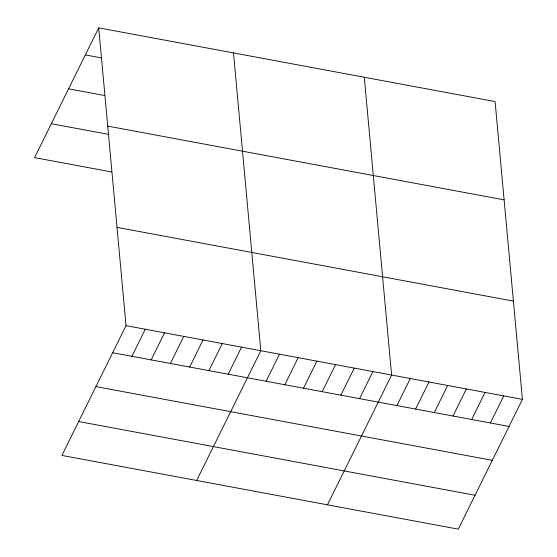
<?xml version="1.0" encoding="UTF-8"?>
<svg xmlns="http://www.w3.org/2000/svg" width="557" height="557" viewBox="0 0 557 557"><rect width="100%" height="100%" fill="white"/><g stroke="black" fill="none" stroke-linecap="round" stroke-linejoin="round"><path stroke-width="0.84" d="M98.714 27.85L126.035 325.657L61.904 455.424L458.286 529.15L522.424 399.376L495.096 101.576L98.714 27.85L34.576 157.624L111.588 171.946M131.912 356.299L145.293 329.236M151.17 359.878L164.545 332.814M170.421 363.463L183.796 336.4M189.672 367.042L203.047 339.979M208.924 370.621L222.299 343.558M228.182 374.207L241.557 347.143M196.67 480.489L260.808 350.722L233.487 52.915M266.121 381.26L279.496 354.196M284.808 384.734L298.183 357.671M303.495 388.215L316.87 361.145M322.176 391.689L335.558 364.626M340.863 395.164L354.238 368.1M359.55 398.638L372.925 371.575M327.481 504.823L391.613 375.049L364.292 77.242M396.925 405.587L410.3 378.523M415.613 409.068L428.987 381.998M434.3 412.542L447.675 385.479M452.987 416.016L466.362 388.953M471.675 419.491L485.05 392.427M490.362 422.965L503.737 395.902M85.339 54.913L101.242 57.872M68.588 88.807L104.584 95.505M107.731 126.126L504.113 199.852M51.328 123.731L109.088 134.474M117.019 227.381L513.408 301.1M126.035 325.657L522.424 399.376M112.66 352.72L509.042 426.446M95.908 386.614L492.297 460.34M78.648 421.531L475.037 495.257"/></g></svg>
